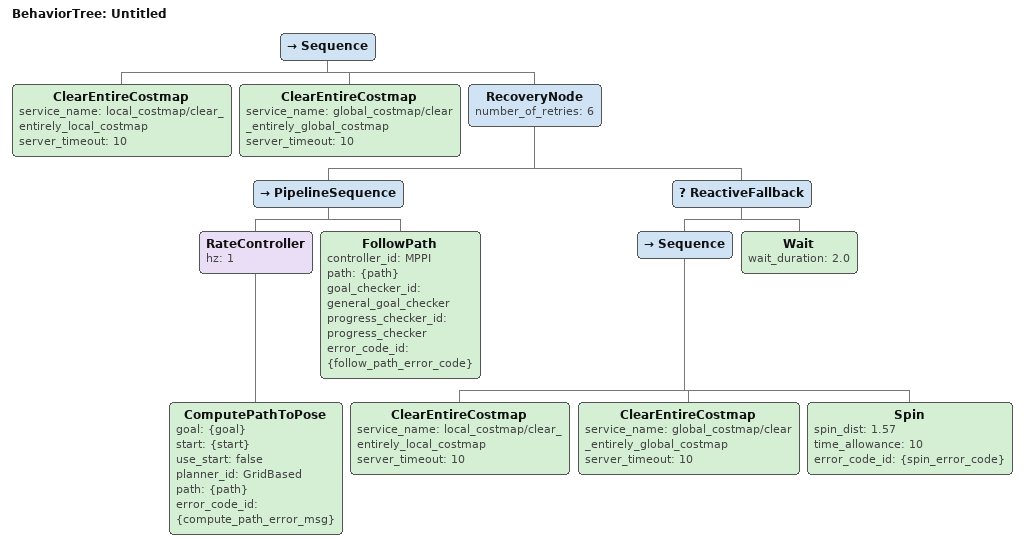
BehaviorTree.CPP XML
<?xml version="1.0" encoding="UTF-8"?>
<root BTCPP_format="4">
  <BehaviorTree ID="Untitled">
    <Sequence>
      <!-- Clear costmaps once at the start of each goal execution -->
      <ClearEntireCostmap service_name="local_costmap/clear_entirely_local_costmap"
                          server_timeout="10"/>
      <ClearEntireCostmap service_name="global_costmap/clear_entirely_global_costmap"
                          server_timeout="10"/>

      <RecoveryNode number_of_retries="6">
        <PipelineSequence>
          <RateController hz="1">
            <ComputePathToPose goal="{goal}"
                               start="{start}"
                               use_start="false"
                               planner_id="GridBased"
                               path="{path}"
                               error_code_id="{compute_path_error_msg}"/>
          </RateController>
          <FollowPath controller_id="MPPI"
                      path="{path}"
                      goal_checker_id="general_goal_checker"
                      progress_checker_id="progress_checker"
                      error_code_id="{follow_path_error_code}"/>
        </PipelineSequence>
        <ReactiveFallback>
          <Sequence>
            <ClearEntireCostmap service_name="local_costmap/clear_entirely_local_costmap"
                                server_timeout="10"/>
            <ClearEntireCostmap service_name="global_costmap/clear_entirely_global_costmap"
                                server_timeout="10"/>
            <Spin spin_dist="1.57"
                  time_allowance="10"
                  error_code_id="{spin_error_code}"/>
          </Sequence>
          <Wait wait_duration="2.0"/>
        </ReactiveFallback>
      </RecoveryNode>
    </Sequence>
  </BehaviorTree>

</root>
